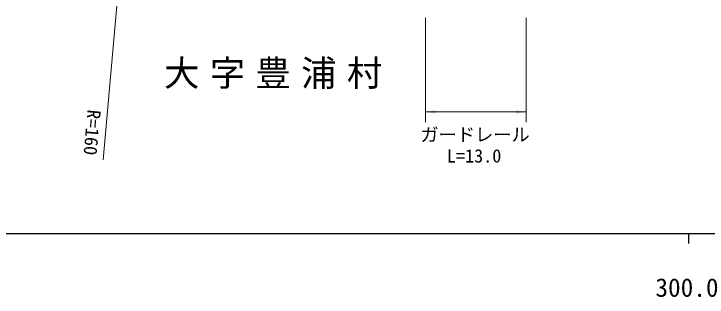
# Model space of a CAD drawing. Units: millimetres, scale not verified. Extents: x 40000 to 680000, y 20000 to 380000.
# Drawn here: x 301351 to 369836, y 198715 to 226684 of the extents above; entities that cross this region are included whole.
import ezdxf
from ezdxf.enums import TextEntityAlignment as Align

# ---------------------------------------------------------------- set-up
doc = ezdxf.new("R2010")
doc.units = ezdxf.units.MM
doc.header["$LTSCALE"] = 1000
doc.layers.add('M-BMK-HTXT', color=7, linetype='Continuous')
doc.layers.add('M-STR-HTXT', color=7, linetype='Continuous', lineweight=13)
doc.layers.add('M-TTL-BAND', color=7, linetype='Continuous', lineweight=25)
doc.styles.add('ＭＳ ゴシック', font='')
doc.styles.get('ＭＳ ゴシック').set_extended_font_data('MS Gothic')

# ---------------------------------------------------------------- blocks, each defined once
blk = doc.blocks.new('filled_arrow')
at = {"color": 0, "linetype": 'Continuous', "lineweight": -2}
blk.add_solid([(7.5, 1.25), (0, 0), (7.5, -1.25)], dxfattribs=at)

msp = doc.modelspace()

# ---------------------------------------------------------------- linework, layer by layer
at = {"layer": 'M-STR-HTXT'}
for p, q in [((313084, 245183), (310165, 212283)), ((342000, 226308), (342000, 216000)), ((351944, 226308), (351944, 216000)), ((342000, 217000), (351944, 217000))]:
    msp.add_line(p, q, dxfattribs=at)
at = {"layer": 'M-TTL-BAND'}
for p, q in [((40000, 205000), (579000, 205000)), ((368000, 205000), (368000, 204000))]:
    msp.add_line(p, q, dxfattribs=at)

# ---------------------------------------------------------------- block references
at = {"layer": 'M-STR-HTXT', "xscale": 133, "yscale": 133}
msp.add_blockref('filled_arrow', (342000, 217000), dxfattribs=at)
at = {"layer": 'M-STR-HTXT', "xscale": 133, "yscale": 133, "rotation": 180}
msp.add_blockref('filled_arrow', (351944, 217000), dxfattribs=at)

# ---------------------------------------------------------------- texts
at = {"layer": 'M-BMK-HTXT', "insert": (316183, 220698), "char_height": 2566, "attachment_point": 4, "style": 'ＭＳ ゴシック'}
msp.add_mtext('\\T1.29;大字豊浦村', dxfattribs=at)
at = {"layer": 'M-STR-HTXT', "style": 'ＭＳ ゴシック'}
msp.add_text('R=160', height=1320, rotation=264.931, dxfattribs=at).set_placement((309289, 217207), align=Align.MIDDLE_LEFT)
msp.add_text('ガードレール', height=1320, dxfattribs=at).set_placement((341510, 214758), align=Align.MIDDLE_LEFT)
msp.add_text('L=13.0', height=1320, dxfattribs=at).set_placement((346814, 211608), align=Align.BOTTOM_CENTER)
at = {"layer": 'M-TTL-BAND', "style": 'ＭＳ ゴシック'}
msp.add_text('300.0', height=1833, dxfattribs=at).set_placement((367844, 198195), align=Align.BOTTOM_CENTER)

doc.saveas('drawing.dxf')
